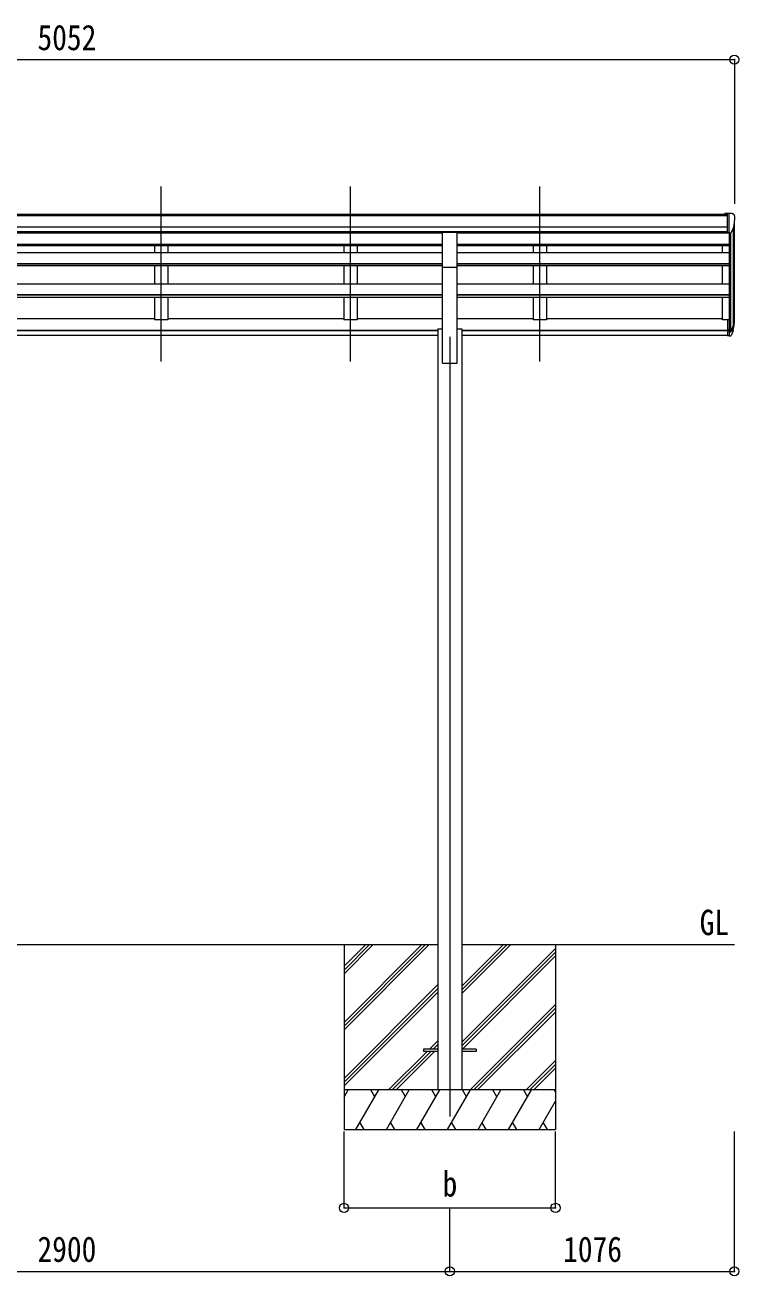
# Model space of a CAD drawing. Units: millimetres at full size. Extents: x -9783 to 33754, y -10064 to 6752.
# Drawn here: x 17696 to 20396, y -3952 to 781 of the extents above; entities that cross this region are included whole.
import ezdxf
from ezdxf.enums import TextEntityAlignment as Align

# ---------------------------------------------------------------- set-up
doc = ezdxf.new("R2010")
doc.units = ezdxf.units.MM
doc.header["$LTSCALE"] = 35
doc.header["$PDMODE"] = 32
doc.header["$PDSIZE"] = 35
for name, color, linetype, lineweight in [('0-0_0', 7, 'Continuous', 9), ('0-1_本体', 4, 'Continuous', 9), ('0-2_部品', 7, 'Continuous', 9), ('0-8_PARTS2', 2, 'Continuous', 9), ('0-A_寸法', 6, 'Continuous', 9)]:
    doc.layers.add(name, color=color, linetype=linetype, lineweight=lineweight)
doc.styles.add('ＭＳ ゴシック', font='')
doc.styles.get('ＭＳ ゴシック').set_extended_font_data('MS Gothic')

msp = doc.modelspace()

# ---------------------------------------------------------------- linework, layer by layer
at = {"layer": '0-0_0'}
for p, q in [((16447.33, -2698.21), (19256.93, -2698.21)), ((18902.13, -2698.21), (18902.13, -3398.21)), ((18902.13, -2992.38), (19196.31, -2698.21)), ((18902.13, -3006.52), (19210.45, -2698.21)), ((18902.13, -3020.67), (19224.59, -2698.21)), ((18902.13, -2808.54), (19012.46, -2698.21)), ((18902.13, -2794.39), (18998.32, -2698.21)), ((18902.13, -2780.25), (18984.18, -2698.21)), ((19347.33, -2698.21), (20378.13, -2698.21)), ((19347.33, -2883.84), (19532.96, -2698.21)), ((19347.33, -2869.69), (19518.82, -2698.21)), ((19347.33, -2855.55), (19504.68, -2698.21)), ((19347.33, -3067.68), (19702.13, -2712.89)), ((19347.33, -3081.82), (19702.13, -2727.03)), ((19349.59, -3093.71), (19702.13, -2741.17)), ((19702.13, -2698.21), (19702.13, -3398.21)), ((18902.13, -3204.51), (19256.93, -2849.72)), ((18902.13, -3218.66), (19256.93, -2863.86)), ((18902.13, -3232.8), (19256.93, -2878)), ((19378.94, -3248.21), (19702.13, -2925.02)), ((19393.08, -3248.21), (19702.13, -2939.16)), ((19407.22, -3248.21), (19702.13, -2953.3)), ((19225.07, -3093.71), (19256.93, -3061.85)), ((19239.21, -3093.71), (19256.93, -3075.99)), ((19070.57, -3248.21), (19216.07, -3102.71)), ((19084.71, -3248.21), (19230.21, -3102.71)), ((19098.86, -3248.21), (19244.36, -3102.71)), ((19253.36, -3093.71), (19256.93, -3090.13)), ((19591.07, -3248.21), (19702.13, -3137.15)), ((19605.21, -3248.21), (19702.13, -3151.29)), ((19619.36, -3248.21), (19702.13, -3165.43)), ((19702.13, -3248.21), (18902.13, -3248.21)), ((18902.13, -3275.71), (18918.01, -3248.21)), ((18946.88, -3398.21), (19033.48, -3248.21)), ((19018.48, -3274.19), (19003.48, -3248.2)), ((19062.35, -3398.2), (19148.95, -3248.21)), ((19133.95, -3274.19), (19118.95, -3248.21)), ((19177.82, -3398.21), (19264.42, -3248.21)), ((19249.42, -3274.19), (19234.42, -3248.21)), ((19293.29, -3398.21), (19379.89, -3248.21)), ((19364.89, -3274.19), (19349.89, -3248.2)), ((19408.76, -3398.21), (19495.36, -3248.21)), ((19480.36, -3274.19), (19465.36, -3248.21)), ((19524.23, -3398.21), (19610.83, -3248.21)), ((19580.83, -3248.21), (19595.83, -3274.19)), ((19696.3, -3248.21), (19702.13, -3258.31)), ((19639.7, -3398.21), (19702.13, -3290.07)), ((18902.13, -3398.21), (19702.13, -3398.21)), ((18961.87, -3372.23), (18976.87, -3398.21)), ((19077.35, -3372.23), (19092.34, -3398.2)), ((19192.82, -3372.22), (19207.82, -3398.21)), ((19308.29, -3372.23), (19323.29, -3398.21)), ((19423.76, -3372.23), (19438.75, -3398.21)), ((19539.23, -3372.23), (19554.22, -3398.21)), ((19654.7, -3372.23), (19669.69, -3398.21))]:
    msp.add_line(p, q, dxfattribs=at)
at = {"layer": '0-1_本体'}
for p, q in [((15352.63, 65.92), (20351.63, 65.92)), ((15352.63, 60.57), (20351.63, 60.57)), ((15352.63, 17.04), (20351.63, 17.03)), ((20373.85, 10.36), (20373.85, -359.35)), ((20378.13, -335.08), (20378.13, 29.16)), ((15352.63, -0.63), (20351.63, -0.63)), ((16429.63, -3.01), (19274.63, -3.01)), ((16429.63, -5.47), (19274.63, -5.47)), ((18185.13, -3.01), (18185.13, -5.47)), ((18235.13, -3.01), (18235.13, -5.47)), ((18901.13, -3.01), (18901.13, -5.47)), ((18951.13, -3.01), (18951.13, -5.47)), ((19329.63, -3.13), (20351.63, -3.13)), ((19329.63, -5.47), (20358.13, -5.47)), ((19617.13, -3.01), (19617.13, -5.47)), ((19667.13, -3.01), (19667.13, -5.47)), ((20358.13, -5.47), (20358.13, -332.91)), ((20364.13, -4.99), (20364.13, -377.35)), ((16429.63, -47.67), (19274.63, -47.67)), ((16429.63, -49.06), (19274.63, -49.06)), ((16429.63, -52.75), (19274.63, -52.75)), ((16429.63, -80), (19274.63, -80)), ((18185.13, -52.75), (18185.13, -80)), ((18235.13, -52.75), (18235.13, -80)), ((18901.13, -52.75), (18901.13, -80)), ((18951.13, -52.75), (18951.13, -80)), ((19329.63, -47.67), (20358.13, -47.67)), ((19329.63, -49.06), (20358.13, -49.06)), ((19329.63, -52.75), (20358.13, -52.75)), ((19329.63, -80), (20358.13, -80)), ((19617.13, -52.75), (19617.13, -80)), ((19667.13, -52.75), (19667.13, -80)), ((20333.13, -80), (20333.13, -52.75)), ((16429.63, -120.73), (19274.63, -120.73)), ((16429.63, -122.21), (19274.63, -122.21)), ((16429.63, -129.02), (19274.63, -129.02)), ((18185.13, -129.02), (18185.13, -198.51)), ((18235.13, -129.02), (18235.13, -198.51)), ((18901.13, -129.02), (18901.13, -198.51)), ((18951.13, -129.02), (18951.13, -198.51)), ((19274.63, -498.21), (19274.63, -134.26)), ((19329.63, -120.73), (20358.13, -120.73)), ((19329.63, -122.21), (20358.13, -122.21)), ((19329.63, -129.02), (20358.13, -129.02)), ((19329.63, -498.21), (19329.63, -134.26)), ((19617.13, -129.02), (19617.13, -198.51)), ((19667.13, -129.02), (19667.13, -198.51)), ((20333.13, -198.51), (20333.13, -129.02)), ((16429.63, -198.51), (19274.63, -198.51)), ((19329.63, -198.51), (20358.13, -198.51)), ((16429.63, -237.82), (19274.63, -237.82)), ((16429.63, -239.31), (19274.63, -239.31)), ((16429.63, -248.78), (19274.63, -248.78)), ((18185.13, -248.78), (18185.13, -333.74)), ((18901.13, -248.78), (18901.13, -333.74)), ((19329.63, -237.82), (20358.13, -237.82)), ((19329.63, -239.31), (20358.13, -239.31)), ((19329.63, -248.78), (20358.13, -248.78)), ((19617.13, -248.78), (19617.13, -333.74)), ((20333.13, -333.74), (20333.13, -248.78)), ((17519.13, -328.94), (18185.13, -328.94)), ((18235.13, -328.94), (18901.13, -328.94)), ((18951.13, -328.94), (19274.63, -328.94)), ((19329.63, -328.94), (19617.13, -328.94)), ((19667.13, -328.94), (20333.13, -328.94)), ((16447.13, -373.24), (19257.13, -373.24)), ((16447.13, -374.62), (19257.13, -374.62)), ((19257.13, -368.21), (19274.63, -368.21)), ((19257.13, -368.21), (19257.13, -3248.21)), ((19329.63, -368.21), (19347.13, -368.21)), ((19347.13, -368.21), (19347.13, -3248.21)), ((19347.13, -373.24), (20351.63, -373.24)), ((19347.13, -374.62), (20351.63, -374.62)), ((20351.63, -333.74), (20333.13, -333.74)), ((16447.13, -391.8), (19257.13, -391.8)), ((19347.13, -391.8), (20351.63, -391.8)), ((19274.63, -498.21), (19329.63, -498.21))]:
    msp.add_line(p, q, dxfattribs=at)
for points in [[(18235.13, -248.78), (18235.13, -333.74), (18185.13, -333.74)], [(18951.13, -248.78), (18951.13, -333.74), (18901.13, -333.74)], [(19667.13, -248.78), (19667.13, -333.74), (19617.13, -333.74)]]:
    msp.add_lwpolyline(points, dxfattribs=at)
at = {"layer": '0-2_部品'}
for p, q in [((20351.63, 67.52), (20341.63, 67.43)), ((20341.63, 65.92), (20341.63, 67.43)), ((20351.63, -4.47), (20351.63, 67.52)), ((20370.13, 67.52), (20351.63, 67.52)), ((20358.13, -5.47), (20358.13, 67.52)), ((20370.13, 67.52), (20372.46, 67.38)), ((20373.22, 66.95), (20377.29, 61.14)), ((20380.13, 58.15), (20380.13, 57.52)), ((20365.75, -3.65), (20375.03, 12.41)), ((19274.63, -2.35), (19329.63, -2.35)), ((19274.63, -134.42), (19274.63, -2.35)), ((19329.63, -134.42), (19329.63, -2.35)), ((20351.63, -4.47), (20358.13, -4.47)), ((20358.13, -5.47), (20363.34, -5.15)), ((19274.63, -134.42), (19329.63, -134.42)), ((20351.63, -332.91), (20351.63, -393.97)), ((20351.63, -332.91), (20358.13, -332.91)), ((20351.63, -371.22), (20358.13, -371.22)), ((20351.63, -376.62), (20358.13, -376.62)), ((20358.13, -332.91), (20358.13, -394.79)), ((20358.13, -377.62), (20363.26, -377.62)), ((20364.56, -376.87), (20374.32, -358.46)), ((20375.74, -358.95), (20365.57, -378.12)), ((20373.15, -375.81), (20365.57, -393.29)), ((20351.63, -393.97), (20358.13, -393.97)), ((20358.13, -379.62), (20362.98, -379.62)), ((20358.13, -394.79), (20362.98, -394.79))]:
    msp.add_line(p, q, dxfattribs=at)
at = {"layer": '0-2_部品', "color": 4}
for p, q in [((19202.33, -3093.71), (19202.33, -3102.71)), ((19257.13, -3093.71), (19202.33, -3093.71)), ((19257.13, -3102.71), (19202.33, -3102.71)), ((19401.93, -3093.71), (19347.13, -3093.71))]:
    msp.add_line(p, q, dxfattribs=at)
msp.add_lwpolyline([(19401.93, -3093.71), (19401.93, -3102.71), (19347.13, -3102.71)], dxfattribs=at)
at = {"layer": '0-2_部品'}
for centre, radius, start, end in [((20372.4, 66.38), 1, 35, 86.5), ((20178.13, 57.52), 202, 347.09739, 0), ((20377.13, 58.15), 3, 0, 87), ((20363.16, -2.15), 3, 273.5, 330), ((20290.18, -332.5), 88.05, 342.78929, 2.77608), ((20289.47, -336.78), 89.07, 345.58812, 5.50424), ((20362.98, -376.62), 3, 270, 330), ((20363.26, -376.12), 1.5, 270, 330), ((20244.91, -339.73), 133.22, 344.28698, 356.72013), ((20362.98, -391.79), 3, 270, 330)]:
    msp.add_arc(centre, radius, start, end, dxfattribs=at)
at = {"layer": '0-8_PARTS2'}
for p, q in [((18210.13, -492), (18210.13, 170.52)), ((18926.13, -492), (18926.13, 170.52)), ((19642.13, -492), (19642.13, 170.52)), ((19302.13, -398.21), (19302.13, -3348.21))]:
    msp.add_line(p, q, dxfattribs=at)
at = {"layer": '0-A_寸法'}
for p, q in [((15326.13, 650.15), (20378.13, 650.15)), ((20378.13, 650.15), (20378.13, 104.53)), ((18902.13, -3694.59), (18902.13, -3405.62)), ((19702.13, -3694.59), (19702.13, -3405.62)), ((20378.13, -3934.57), (20378.13, -3405.62)), ((18902.13, -3694.59), (19702.13, -3694.59)), ((19302.13, -3934.57), (19302.13, -3694.59)), ((16402.13, -3934.57), (19302.13, -3934.57)), ((19302.13, -3934.57), (20378.13, -3934.57))]:
    msp.add_line(p, q, dxfattribs=at)
for p in [(20378.13, 650.15), (18902.13, -3694.59), (19702.13, -3694.59), (19302.13, -3934.57), (20378.13, -3934.57)]:
    msp.add_point(p, dxfattribs=at)

# ---------------------------------------------------------------- texts
at = {"layer": '0-0_0', "style": 'ＭＳ ゴシック', "width": 0.85}
msp.add_text('GL', height=96.22, dxfattribs=at).set_placement((20246.91, -2691.27), align=Align.BOTTOM_LEFT)
at = {"layer": '0-A_寸法', "color": 7, "style": 'ＭＳ ゴシック', "width": 0.85}
for s, p in [('5052', (17742.76, 657.15)), ('b', (19274.79, -3680.22)), ('2900', (17742.76, -3927.57)), ('1076', (19730.76, -3927.57))]:
    msp.add_text(s, height=96.22, dxfattribs=at).set_placement(p, align=Align.BOTTOM_LEFT)

doc.saveas('drawing.dxf')
